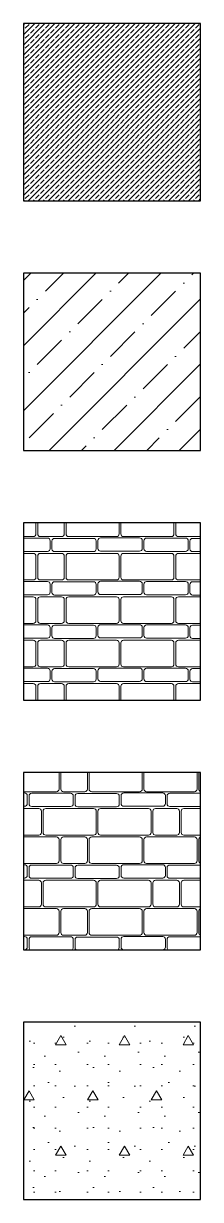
# Model space of a CAD drawing. Header units: centimetres. Extents: x 2952 to 4857, y -1578 to 78.
# Drawn here: x 4014 to 4114, y -586 to 78 of the extents above; entities that cross this region are included whole.
import ezdxf

# ---------------------------------------------------------------- set-up
doc = ezdxf.new("R2010")
doc.units = ezdxf.units.CM
doc.header["$MEASUREMENT"] = 0
doc.layers.add('fill', color=7, linetype='Continuous')

# ---------------------------------------------------------------- blocks, each defined once
blk = doc.blocks.new('*X7')
at = {"layer": 'fill', "color": 150, "linetype": 'Continuous', "lineweight": 13}
for p, q in [((4020.94, -210.5), (4020.94, -204.29)), ((4021.94, -204.29), (4021.94, -210.5)), ((4036.94, -210.5), (4036.94, -204.29)), ((4037.94, -204.29), (4037.94, -210.5)), ((4067.94, -210.5), (4067.94, -204.29)), ((4068.94, -204.29), (4068.94, -210.5)), ((4098.94, -210.5), (4098.94, -204.29)), ((4099.94, -204.29), (4099.94, -210.5)), ((4013.92, -212), (4019.44, -212)), ((4023.44, -212), (4035.44, -212)), ((4039.44, -212), (4066.44, -212)), ((4070.44, -212), (4097.44, -212)), ((4101.44, -212), (4113.44, -212)), ((4013.92, -212.86), (4027.49, -212.86)), ((4028.99, -214.36), (4028.99, -218.86)), ((4029.98, -219), (4029.98, -214.5)), ((4031.48, -213), (4053.48, -213)), ((4054.98, -214.5), (4054.98, -219)), ((4056, -218.72), (4056, -214.22)), ((4057.5, -212.72), (4079.5, -212.72)), ((4081, -214.22), (4081, -218.72)), ((4081.99, -218.86), (4081.99, -214.36)), ((4083.49, -212.86), (4105.49, -212.86)), ((4106.99, -214.36), (4106.99, -218.86)), ((4107.98, -219), (4107.98, -214.5)), ((4109.48, -213), (4113.92, -213)), ((4027.49, -220.36), (4013.92, -220.36)), ((4019.44, -221.5), (4013.92, -221.5)), ((4020.94, -235), (4020.94, -223)), ((4021.94, -223), (4021.94, -235)), ((4035.44, -221.5), (4023.44, -221.5)), ((4053.48, -220.5), (4031.48, -220.5)), ((4036.94, -235), (4036.94, -223)), ((4037.94, -223), (4037.94, -235)), ((4066.44, -221.5), (4039.44, -221.5)), ((4079.5, -220.22), (4057.5, -220.22)), ((4067.94, -235), (4067.94, -223)), ((4068.94, -223), (4068.94, -235)), ((4097.44, -221.5), (4070.44, -221.5)), ((4105.49, -220.36), (4083.49, -220.36)), ((4098.94, -235), (4098.94, -223)), ((4099.94, -223), (4099.94, -235)), ((4113.44, -221.5), (4101.44, -221.5)), ((4113.92, -220.5), (4109.48, -220.5)), ((4013.92, -236.5), (4019.44, -236.5)), ((4013.92, -237.36), (4027.49, -237.36)), ((4023.44, -236.5), (4035.44, -236.5)), ((4028.99, -238.86), (4028.99, -243.36)), ((4031.48, -237.5), (4053.48, -237.5)), ((4039.44, -236.5), (4066.44, -236.5)), ((4056, -243.22), (4056, -238.72)), ((4057.5, -237.22), (4079.5, -237.22)), ((4070.44, -236.5), (4097.44, -236.5)), ((4081, -238.72), (4081, -243.22)), ((4081.99, -243.36), (4081.99, -238.86)), ((4083.49, -237.36), (4105.49, -237.36)), ((4101.44, -236.5), (4113.44, -236.5)), ((4106.99, -238.86), (4106.99, -243.36)), ((4109.48, -237.5), (4113.92, -237.5)), ((4027.49, -244.86), (4013.92, -244.86)), ((4029.98, -243.5), (4029.98, -239)), ((4053.48, -245), (4031.48, -245)), ((4054.98, -239), (4054.98, -243.5)), ((4079.5, -244.72), (4057.5, -244.72)), ((4105.49, -244.86), (4083.49, -244.86)), ((4107.98, -243.5), (4107.98, -239)), ((4113.92, -245), (4109.48, -245)), ((4019.44, -246), (4013.92, -246)), ((4020.94, -259.5), (4020.94, -247.5)), ((4021.94, -247.5), (4021.94, -259.5)), ((4035.44, -246), (4023.44, -246)), ((4036.94, -259.5), (4036.94, -247.5)), ((4037.94, -247.5), (4037.94, -259.5)), ((4066.44, -246), (4039.44, -246)), ((4067.94, -259.5), (4067.94, -247.5)), ((4068.94, -247.5), (4068.94, -259.5)), ((4097.44, -246), (4070.44, -246)), ((4098.94, -259.5), (4098.94, -247.5)), ((4099.94, -247.5), (4099.94, -259.5)), ((4113.44, -246), (4101.44, -246)), ((4013.92, -261), (4019.44, -261)), ((4013.92, -261.86), (4027.49, -261.86)), ((4023.44, -261), (4035.44, -261)), ((4028.99, -263.36), (4028.99, -267.86)), ((4029.98, -268), (4029.98, -263.5)), ((4031.48, -262), (4053.48, -262)), ((4039.44, -261), (4066.44, -261)), ((4054.98, -263.5), (4054.98, -268)), ((4056, -267.72), (4056, -263.22)), ((4057.5, -261.72), (4079.5, -261.72)), ((4070.44, -261), (4097.44, -261)), ((4081, -263.22), (4081, -267.72)), ((4081.99, -267.86), (4081.99, -263.36)), ((4083.49, -261.86), (4105.49, -261.86)), ((4101.44, -261), (4113.44, -261)), ((4106.99, -263.36), (4106.99, -267.86)), ((4107.98, -268), (4107.98, -263.5)), ((4109.48, -262), (4113.92, -262)), ((4027.49, -269.36), (4013.92, -269.36)), ((4019.44, -270.5), (4013.92, -270.5)), ((4020.94, -284), (4020.94, -272)), ((4021.94, -272), (4021.94, -284)), ((4035.44, -270.5), (4023.44, -270.5)), ((4053.48, -269.5), (4031.48, -269.5)), ((4036.94, -284), (4036.94, -272)), ((4037.94, -272), (4037.94, -284)), ((4066.44, -270.5), (4039.44, -270.5)), ((4079.5, -269.22), (4057.5, -269.22)), ((4067.94, -284), (4067.94, -272)), ((4068.94, -272), (4068.94, -284)), ((4097.44, -270.5), (4070.44, -270.5)), ((4105.49, -269.36), (4083.49, -269.36)), ((4098.94, -284), (4098.94, -272)), ((4099.94, -272), (4099.94, -284)), ((4113.44, -270.5), (4101.44, -270.5)), ((4113.92, -269.5), (4109.48, -269.5)), ((4013.92, -285.5), (4019.44, -285.5)), ((4013.92, -286.36), (4027.49, -286.36)), ((4023.44, -285.5), (4035.44, -285.5)), ((4028.99, -287.86), (4028.99, -292.36)), ((4029.98, -292.5), (4029.98, -288)), ((4031.48, -286.5), (4053.48, -286.5)), ((4039.44, -285.5), (4066.44, -285.5)), ((4054.98, -288), (4054.98, -292.5)), ((4056, -292.22), (4056, -287.72)), ((4057.5, -286.22), (4079.5, -286.22)), ((4070.44, -285.5), (4097.44, -285.5)), ((4081, -287.72), (4081, -292.22)), ((4081.99, -292.36), (4081.99, -287.86)), ((4083.49, -286.36), (4105.49, -286.36)), ((4101.44, -285.5), (4113.44, -285.5)), ((4106.99, -287.86), (4106.99, -292.36)), ((4107.98, -292.5), (4107.98, -288)), ((4109.48, -286.5), (4113.92, -286.5)), ((4027.49, -293.86), (4013.92, -293.86)), ((4019.44, -295), (4013.92, -295)), ((4020.94, -304.29), (4020.94, -296.5)), ((4021.94, -296.5), (4021.94, -304.29)), ((4035.44, -295), (4023.44, -295)), ((4053.48, -294), (4031.48, -294)), ((4036.94, -304.29), (4036.94, -296.5)), ((4037.94, -296.5), (4037.94, -304.29)), ((4066.44, -295), (4039.44, -295)), ((4079.5, -293.72), (4057.5, -293.72)), ((4067.94, -304.29), (4067.94, -296.5)), ((4068.94, -296.5), (4068.94, -304.29)), ((4097.44, -295), (4070.44, -295)), ((4105.49, -293.86), (4083.49, -293.86)), ((4098.94, -304.29), (4098.94, -296.5)), ((4099.94, -296.5), (4099.94, -304.29)), ((4113.44, -295), (4101.44, -295)), ((4113.92, -294), (4109.48, -294))]:
    blk.add_line(p, q, dxfattribs=at)
for centre, start, end in [((4019.44, -210.5), 269.99997, 0), ((4023.44, -210.5), 180, 270), ((4035.44, -210.5), 270, 0), ((4039.44, -210.5), 180, 270), ((4066.44, -210.5), 270, 0), ((4070.44, -210.5), 180, 270), ((4097.44, -210.5), 269.99997, 0), ((4101.44, -210.5), 180, 270), ((4113.44, -210.5), 270, 288.52292), ((4027.49, -214.36), 0, 90), ((4027.49, -218.86), 270, 0), ((4031.48, -214.5), 90, 180), ((4031.48, -219), 180, 270), ((4053.48, -214.5), 0, 90), ((4053.48, -219), 270, 0), ((4057.5, -214.22), 90, 180), ((4057.5, -218.72), 180, 270), ((4079.5, -214.22), 0, 90), ((4079.5, -218.72), 270, 0), ((4083.49, -214.36), 90, 180), ((4083.49, -218.86), 180, 270), ((4105.49, -214.36), 0, 90), ((4105.49, -218.86), 270, 0), ((4109.48, -214.5), 90, 180), ((4109.48, -219), 180, 270), ((4019.44, -223), 0, 90), ((4023.44, -223), 90, 180), ((4035.44, -223), 0, 90), ((4039.44, -223), 90, 180), ((4066.44, -223), 0, 90), ((4070.44, -223), 89.99994, 180), ((4097.44, -223), 0, 90), ((4101.44, -223), 90, 180), ((4113.44, -223), 71.4771, 90), ((4019.44, -235), 269.99997, 0), ((4023.44, -235), 180, 270), ((4027.49, -238.86), 0, 90), ((4031.48, -239), 90, 180), ((4035.44, -235), 270, 0), ((4039.44, -235), 180, 270), ((4053.48, -239), 0, 90), ((4057.5, -238.72), 90, 180), ((4066.44, -235), 270, 0), ((4070.44, -235), 180, 270), ((4079.5, -238.72), 0, 90), ((4083.49, -238.86), 90, 180), ((4097.44, -235), 269.99997, 0), ((4101.44, -235), 180, 270), ((4105.49, -238.86), 0, 90), ((4109.48, -239), 90, 180), ((4113.44, -235), 270, 288.52292), ((4027.49, -243.36), 270, 0), ((4031.48, -243.5), 180, 270), ((4053.48, -243.5), 270, 0), ((4057.5, -243.22), 180, 270), ((4079.5, -243.22), 270, 0), ((4083.49, -243.36), 180, 270), ((4105.49, -243.36), 270, 0), ((4109.48, -243.5), 180, 270), ((4019.44, -247.5), 0, 90), ((4023.44, -247.5), 90, 180), ((4035.44, -247.5), 0, 90), ((4039.44, -247.5), 90, 180), ((4066.44, -247.5), 0, 90), ((4070.44, -247.5), 89.99994, 180), ((4097.44, -247.5), 0, 90), ((4101.44, -247.5), 90, 180), ((4113.44, -247.5), 71.4771, 90), ((4019.44, -259.5), 269.99997, 0), ((4023.44, -259.5), 180, 270), ((4027.49, -263.36), 0, 90), ((4031.48, -263.5), 90, 180), ((4035.44, -259.5), 270, 0), ((4039.44, -259.5), 180, 270), ((4053.48, -263.5), 0, 90), ((4057.5, -263.22), 90, 180), ((4066.44, -259.5), 270, 0), ((4070.44, -259.5), 180, 270), ((4079.5, -263.22), 0, 90), ((4083.49, -263.36), 90, 180), ((4097.44, -259.5), 269.99997, 0), ((4101.44, -259.5), 180, 270), ((4105.49, -263.36), 0, 90), ((4109.48, -263.5), 90, 180), ((4113.44, -259.5), 270, 288.52292), ((4019.44, -272), 0, 90), ((4023.44, -272), 90, 180), ((4027.49, -267.86), 270, 0), ((4031.48, -268), 180, 270), ((4035.44, -272), 0, 90), ((4039.44, -272), 90, 180), ((4053.48, -268), 270, 0), ((4057.5, -267.72), 180, 270), ((4066.44, -272), 0, 90), ((4070.44, -272), 89.99994, 180), ((4079.5, -267.72), 270, 0), ((4083.49, -267.86), 180, 270), ((4097.44, -272), 0, 90), ((4101.44, -272), 90, 180), ((4105.49, -267.86), 270, 0), ((4109.48, -268), 180, 270), ((4113.44, -272), 71.4771, 90), ((4019.44, -284), 269.99997, 0), ((4023.44, -284), 180, 270), ((4035.44, -284), 270, 0), ((4039.44, -284), 180, 270), ((4066.44, -284), 270, 0), ((4070.44, -284), 180, 270), ((4097.44, -284), 269.99997, 0), ((4101.44, -284), 180, 270), ((4027.49, -287.86), 0, 90), ((4031.48, -288), 90, 180), ((4053.48, -288), 0, 90), ((4057.5, -287.72), 90, 180), ((4079.5, -287.72), 0, 90), ((4083.49, -287.86), 90, 180), ((4105.49, -287.86), 0, 90), ((4109.48, -288), 90, 180), ((4113.44, -284), 270, 288.52292), ((4019.44, -296.5), 0, 90), ((4023.44, -296.5), 90, 180), ((4027.49, -292.36), 270, 0), ((4031.48, -292.5), 180, 270), ((4035.44, -296.5), 0, 90), ((4039.44, -296.5), 90, 180), ((4053.48, -292.5), 270, 0), ((4057.5, -292.22), 180, 270), ((4066.44, -296.5), 0, 90), ((4070.44, -296.5), 89.99994, 180), ((4079.5, -292.22), 270, 0), ((4083.49, -292.36), 180, 270), ((4097.44, -296.5), 0, 90), ((4101.44, -296.5), 90, 180), ((4105.49, -292.36), 270, 0), ((4109.48, -292.5), 180, 270), ((4113.44, -296.5), 71.4771, 90)]:
    blk.add_arc(centre, 1.5, start, end, dxfattribs=at)
blk = doc.blocks.new('*X8')
at = {"layer": 'fill', "color": 150, "linetype": 'Continuous', "lineweight": 13}
for p, q in [((4033.99, -354.5), (4033.99, -345.21)), ((4034.99, -345.21), (4034.99, -354.5)), ((4049.99, -354.5), (4049.99, -345.21)), ((4050.99, -345.21), (4050.99, -354.5)), ((4080.99, -354.5), (4080.99, -345.21)), ((4081.99, -345.21), (4081.99, -354.5)), ((4111.99, -354.5), (4111.99, -345.21)), ((4112.99, -345.21), (4112.99, -354.5)), ((4013.92, -356), (4032.49, -356)), ((4013.92, -356.72), (4014.55, -356.72)), ((4016.05, -358.22), (4016.05, -362.72)), ((4017.04, -362.86), (4017.04, -358.36)), ((4018.54, -356.86), (4040.54, -356.86)), ((4036.49, -356), (4048.49, -356)), ((4042.04, -358.36), (4042.04, -362.86)), ((4044.53, -357), (4066.53, -357)), ((4052.49, -356), (4079.49, -356)), ((4069.05, -362.72), (4069.05, -358.22)), ((4070.55, -356.72), (4092.55, -356.72)), ((4083.49, -356), (4110.49, -356)), ((4094.05, -358.22), (4094.05, -362.72)), ((4095.04, -362.86), (4095.04, -358.36)), ((4096.54, -356.86), (4113.92, -356.86)), ((4014.55, -364.22), (4013.92, -364.22)), ((4040.54, -364.36), (4018.54, -364.36)), ((4043.03, -363), (4043.03, -358.5)), ((4066.53, -364.5), (4044.53, -364.5)), ((4068.03, -358.5), (4068.03, -363)), ((4092.55, -364.22), (4070.55, -364.22)), ((4113.92, -364.36), (4096.54, -364.36)), ((4022.5, -365.5), (4013.92, -365.5)), ((4024, -379), (4024, -367)), ((4025, -367), (4025, -379)), ((4053.5, -365.5), (4026.5, -365.5)), ((4055, -379), (4055, -367)), ((4056, -367), (4056, -379)), ((4084.5, -365.5), (4057.5, -365.5)), ((4086, -379), (4086, -367)), ((4087, -367), (4087, -379)), ((4100.5, -365.5), (4088.5, -365.5)), ((4102, -379), (4102, -367)), ((4103, -367), (4103, -379)), ((4113.92, -365.5), (4104.5, -365.5)), ((4013.92, -380.5), (4022.5, -380.5)), ((4032.49, -381.5), (4013.92, -381.5)), ((4026.5, -380.5), (4053.5, -380.5)), ((4033.99, -395), (4033.99, -383)), ((4034.99, -383), (4034.99, -395)), ((4048.49, -381.5), (4036.49, -381.5)), ((4049.99, -395), (4049.99, -383)), ((4050.99, -383), (4050.99, -395)), ((4079.49, -381.5), (4052.49, -381.5)), ((4057.5, -380.5), (4084.5, -380.5)), ((4080.99, -395), (4080.99, -383)), ((4081.99, -383), (4081.99, -395)), ((4110.49, -381.5), (4083.49, -381.5)), ((4088.5, -380.5), (4100.5, -380.5)), ((4104.5, -380.5), (4113.92, -380.5)), ((4111.99, -395), (4111.99, -383)), ((4112.99, -383), (4112.99, -395)), ((4013.92, -396.5), (4032.49, -396.5)), ((4013.92, -397.22), (4014.55, -397.22)), ((4018.54, -397.36), (4040.54, -397.36)), ((4036.49, -396.5), (4048.49, -396.5)), ((4044.53, -397.5), (4066.53, -397.5)), ((4052.49, -396.5), (4079.49, -396.5)), ((4070.55, -397.22), (4092.55, -397.22)), ((4083.49, -396.5), (4110.49, -396.5)), ((4096.54, -397.36), (4113.92, -397.36)), ((4014.55, -404.72), (4013.92, -404.72)), ((4016.05, -398.72), (4016.05, -403.22)), ((4017.04, -403.36), (4017.04, -398.86)), ((4042.04, -398.86), (4042.04, -403.36)), ((4043.03, -403.5), (4043.03, -399)), ((4068.03, -399), (4068.03, -403.5)), ((4069.05, -403.22), (4069.05, -398.72)), ((4092.55, -404.72), (4070.55, -404.72)), ((4094.05, -398.72), (4094.05, -403.22)), ((4095.04, -403.36), (4095.04, -398.86)), ((4022.5, -406), (4013.92, -406)), ((4040.54, -404.86), (4018.54, -404.86)), ((4024, -419.5), (4024, -407.5)), ((4025, -407.5), (4025, -419.5)), ((4053.5, -406), (4026.5, -406)), ((4066.53, -405), (4044.53, -405)), ((4055, -419.5), (4055, -407.5)), ((4056, -407.5), (4056, -419.5)), ((4084.5, -406), (4057.5, -406)), ((4086, -419.5), (4086, -407.5)), ((4087, -407.5), (4087, -419.5)), ((4100.5, -406), (4088.5, -406)), ((4113.92, -404.86), (4096.54, -404.86)), ((4102, -419.5), (4102, -407.5)), ((4103, -407.5), (4103, -419.5)), ((4113.92, -406), (4104.5, -406)), ((4013.92, -421), (4022.5, -421)), ((4032.49, -422), (4013.92, -422)), ((4026.5, -421), (4053.5, -421)), ((4033.99, -435.5), (4033.99, -423.5)), ((4034.99, -423.5), (4034.99, -435.5)), ((4048.49, -422), (4036.49, -422)), ((4049.99, -435.5), (4049.99, -423.5)), ((4050.99, -423.5), (4050.99, -435.5)), ((4079.49, -422), (4052.49, -422)), ((4057.5, -421), (4084.5, -421)), ((4080.99, -435.5), (4080.99, -423.5)), ((4081.99, -423.5), (4081.99, -435.5)), ((4110.49, -422), (4083.49, -422)), ((4088.5, -421), (4100.5, -421)), ((4104.5, -421), (4113.92, -421)), ((4111.99, -435.5), (4111.99, -423.5)), ((4112.99, -423.5), (4112.99, -435.5)), ((4013.92, -437), (4032.49, -437)), ((4013.92, -437.72), (4014.55, -437.72)), ((4018.54, -437.86), (4040.54, -437.86)), ((4036.49, -437), (4048.49, -437)), ((4044.53, -438), (4066.53, -438)), ((4052.49, -437), (4079.49, -437)), ((4070.55, -437.72), (4092.55, -437.72)), ((4083.49, -437), (4110.49, -437)), ((4096.54, -437.86), (4113.92, -437.86)), ((4016.05, -439.22), (4016.05, -443.72)), ((4017.04, -443.86), (4017.04, -439.36)), ((4042.04, -439.36), (4042.04, -443.86)), ((4043.03, -444), (4043.03, -439.5)), ((4068.03, -439.5), (4068.03, -444)), ((4069.05, -443.72), (4069.05, -439.22)), ((4094.05, -439.22), (4094.05, -443.72)), ((4095.04, -443.86), (4095.04, -439.36))]:
    blk.add_line(p, q, dxfattribs=at)
for centre, start, end in [((4014.55, -358.22), 0, 90), ((4018.54, -358.36), 90, 180), ((4032.49, -354.5), 269.99997, 0), ((4036.49, -354.5), 180, 270), ((4040.54, -358.36), 0, 90), ((4044.53, -358.5), 90, 180), ((4048.49, -354.5), 270, 0), ((4052.49, -354.5), 180, 270), ((4066.53, -358.5), 0, 90), ((4070.55, -358.22), 90, 180), ((4079.49, -354.5), 270, 0), ((4083.49, -354.5), 180, 270), ((4092.55, -358.22), 0, 90), ((4096.54, -358.36), 90, 180), ((4110.49, -354.5), 269.99997, 0), ((4114.49, -354.5), 180, 247.58054), ((4014.55, -362.72), 270, 0), ((4018.54, -362.86), 180, 270), ((4040.54, -362.86), 270, 0), ((4044.53, -363), 180, 270), ((4066.53, -363), 270, 0), ((4070.55, -362.72), 180, 270), ((4092.55, -362.72), 270, 0), ((4096.54, -362.86), 180, 270), ((4022.5, -367), 0, 90), ((4026.5, -367), 90, 180), ((4053.5, -367), 0, 90), ((4057.5, -367), 89.99994, 180), ((4084.5, -367), 0, 90), ((4088.5, -367), 90, 180), ((4100.5, -367), 0, 90), ((4104.5, -367), 90, 180), ((4022.5, -379), 270, 0), ((4026.5, -379), 180, 270), ((4032.49, -383), 0, 90), ((4036.49, -383), 90, 180), ((4048.49, -383), 0, 90), ((4052.49, -383), 90, 180), ((4053.5, -379), 270, 0), ((4057.5, -379), 180, 270), ((4079.49, -383), 0, 90), ((4083.49, -383), 89.99994, 180), ((4084.5, -379), 269.99997, 0), ((4088.5, -379), 180, 270), ((4100.5, -379), 270, 0), ((4104.5, -379), 180, 270), ((4110.49, -383), 0, 90), ((4114.49, -383), 112.41949, 180), ((4014.55, -398.72), 0, 90), ((4018.54, -398.86), 90, 180), ((4032.49, -395), 269.99997, 0), ((4036.49, -395), 180, 270), ((4040.54, -398.86), 0, 90), ((4044.53, -399), 90, 180), ((4048.49, -395), 270, 0), ((4052.49, -395), 180, 270), ((4066.53, -399), 0, 90), ((4070.55, -398.72), 90, 180), ((4079.49, -395), 270, 0), ((4083.49, -395), 180, 270), ((4092.55, -398.72), 0, 90), ((4096.54, -398.86), 90, 180), ((4110.49, -395), 269.99997, 0), ((4114.49, -395), 180, 247.58054), ((4014.55, -403.22), 270, 0), ((4018.54, -403.36), 180, 270), ((4040.54, -403.36), 270, 0), ((4044.53, -403.5), 180, 270), ((4066.53, -403.5), 270, 0), ((4070.55, -403.22), 180, 270), ((4092.55, -403.22), 270, 0), ((4096.54, -403.36), 180, 270), ((4022.5, -407.5), 0, 90), ((4026.5, -407.5), 90, 180), ((4053.5, -407.5), 0, 90), ((4057.5, -407.5), 89.99994, 180), ((4084.5, -407.5), 0, 90), ((4088.5, -407.5), 90, 180), ((4100.5, -407.5), 0, 90), ((4104.5, -407.5), 90, 180), ((4022.5, -419.5), 270, 0), ((4026.5, -419.5), 180, 270), ((4032.49, -423.5), 0, 90), ((4036.49, -423.5), 90, 180), ((4048.49, -423.5), 0, 90), ((4052.49, -423.5), 90, 180), ((4053.5, -419.5), 270, 0), ((4057.5, -419.5), 180, 270), ((4079.49, -423.5), 0, 90), ((4083.49, -423.5), 89.99994, 180), ((4084.5, -419.5), 269.99997, 0), ((4088.5, -419.5), 180, 270), ((4100.5, -419.5), 270, 0), ((4104.5, -419.5), 180, 270), ((4110.49, -423.5), 0, 90), ((4114.49, -423.5), 112.41949, 180), ((4014.55, -439.22), 0, 90), ((4018.54, -439.36), 90, 180), ((4032.49, -435.5), 269.99997, 0), ((4036.49, -435.5), 180, 270), ((4040.54, -439.36), 0, 90), ((4044.53, -439.5), 90, 180), ((4048.49, -435.5), 270, 0), ((4052.49, -435.5), 180, 270), ((4066.53, -439.5), 0, 90), ((4070.55, -439.22), 90, 180), ((4079.49, -435.5), 270, 0), ((4083.49, -435.5), 180, 270), ((4092.55, -439.22), 0, 90), ((4096.54, -439.36), 90, 180), ((4110.49, -435.5), 269.99997, 0), ((4114.49, -435.5), 180, 247.58054), ((4014.55, -443.72), 277.2965, 0), ((4018.54, -443.86), 180, 244.06145), ((4040.54, -443.86), 295.93843, 0), ((4044.53, -444), 180, 233.76759), ((4066.53, -444), 306.23233, 0), ((4070.55, -443.72), 180, 262.70305), ((4092.55, -443.72), 277.2965, 0), ((4096.54, -443.86), 180, 244.06145)]:
    blk.add_arc(centre, 1.5, start, end, dxfattribs=at)

msp = doc.modelspace()

# ---------------------------------------------------------------- hatches: boundary and pattern name
at = {"layer": 'fill', "linetype": 'Continuous', "lineweight": 13}
h = msp.add_hatch(dxfattribs=at)
h.set_pattern_fill('Solid___Dashed', color=150, style=0, pattern_type=2)
h.set_pattern_definition([(45, (0, 0), (-2.828427, 2.828427), []), (45, (-1.4142, 1.4142), (-2.828427, 2.828427), [3, -1])])
h.paths.add_polyline_path([(4013.92, -22.44), (4113.92, -22.44), (4113.92, 77.56), (4013.92, 77.56)])
h = msp.add_hatch(dxfattribs=at)
h.set_pattern_fill('Solid___Dot_Dashed', color=150, style=0, pattern_type=2)
h.set_pattern_definition([(45, (0, 0), (-18.38478, 18.38478), []), (45, (-9.192, 9.192), (-18.38478, 18.38478), [19.5, -6.5, 0, -6.5])])
h.paths.add_polyline_path([(4013.92, -163.36), (4113.92, -163.36), (4113.92, -63.37), (4013.92, -63.37)])
h = msp.add_hatch(dxfattribs=at)
h.set_pattern_fill('Structural_Concrete', color=150, style=0, pattern_type=2)
h.set_pattern_definition([(0, (0, 0), (0, 62.3538), [6, -30]), (0, (18, 31.18), (0, 62.3538), [6, -30]), (60, (0, 0), (-54, 31.1769), [6, -30]), (60, (36, 0), (-54, 31.1769), [6, -30]), (120, (6, 0), (54, 31.1769), [6, -30]), (120, (42, 0), (54, 31.1769), [6, -30]), (0, (0, 6), (0, 12), [0, -12, 0, -18]), (45, (6, 6), (-8.48528, 8.48528), [0, -9, 0, -15])])
h.paths.add_polyline_path([(4013.92, -586.13), (4113.92, -586.13), (4113.92, -486.14), (4013.92, -486.14)])

# ---------------------------------------------------------------- linework, layer by layer
at = {"layer": 'fill', "color": 7, "linetype": 'Continuous', "lineweight": 30, "flags": 128}
for points in [[(4013.92, -22.44), (4113.92, -22.44), (4113.92, 77.56), (4013.92, 77.56)], [(4013.92, -163.36), (4113.92, -163.36), (4113.92, -63.37), (4013.92, -63.37)], [(4013.92, -304.29), (4113.92, -304.29), (4113.92, -204.29), (4013.92, -204.29)], [(4013.92, -445.21), (4113.92, -445.21), (4113.92, -345.21), (4013.92, -345.21)], [(4013.92, -586.13), (4113.92, -586.13), (4113.92, -486.14), (4013.92, -486.14)]]:
    msp.add_lwpolyline(points, close=True, dxfattribs=at)

# ---------------------------------------------------------------- block references
at = {"layer": 'fill', "color": 150, "linetype": 'Continuous', "lineweight": 13}
for name in ['*X7', '*X8']:
    msp.add_blockref(name, (0, 0), dxfattribs=at)

doc.saveas('drawing.dxf')
